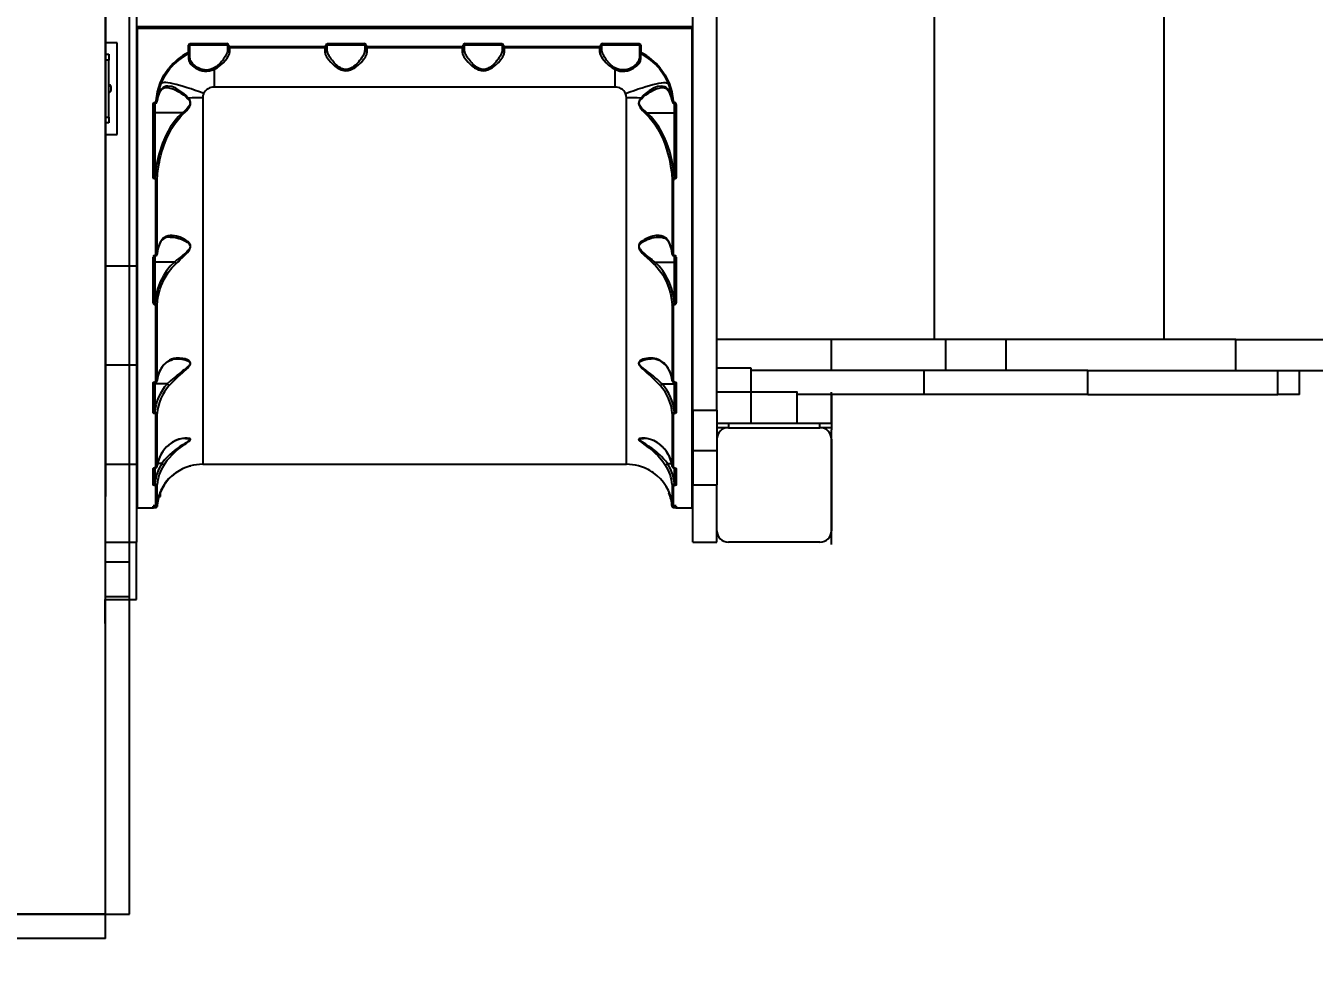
# Model space of a CAD drawing. Header units: millimetres. Extents: x -5107 to 5368, y -4871 to 3692.
# Drawn here: x 48 to 1174, y -847 to -32 of the extents above; entities that cross this region are included whole.
import ezdxf

# ---------------------------------------------------------------- set-up
doc = ezdxf.new("R2010")
doc.units = ezdxf.units.MM
for name, color, linetype in [('DIKOM_ОБЪЕКТ', 7, 'Continuous'), ('DIKOM_РАЗМЕР_ЗОНА', 7, 'Continuous'), ('DIKOM_РАЗМЕР_ОБЪЕКТА', 7, 'Continuous')]:
    doc.layers.add(name, color=color, linetype=linetype)
doc.styles.add('style1', font='arial.ttf', dxfattribs={"width": 0.8})
doc.dimstyles.new('1-50', dxfattribs={"dimtxt": 300, "dimasz": 200, "dimexe": 100, "dimexo": 0, "dimgap": 100, "dimtad": 1, "dimdec": 0, "dimtxsty": 'style1', "dimcen": 0, "dimclrd": 7, "dimclre": 7, "dimadec": 1, "dimazin": 2, "dimtfac": 1, "dimtdec": 0, "dimtmove": 0, "dimatfit": 3, "dimfxl": 0, "dimlwd": 25, "dimlwe": 18, "dimarcsym": 0})

# ---------------------------------------------------------------- blocks, each defined once
blk = doc.blocks.new('*D0')
at = {"layer": 'Defpoints', "color": 0, "transparency": 16777216}
for p in [(3367.8, -130.8), (-2832.2, -728.1), (3367.8, -4175)]:
    blk.add_point(p, dxfattribs=at)
at = {"layer": 'DIKOM_РАЗМЕР_ОБЪЕКТА', "color": 7, "lineweight": 18, "transparency": 16777216}
for p, q in [((3367.8, -130.8), (3367.8, -4275)), ((-2832.2, -728.1), (-2832.2, -4275))]:
    blk.add_line(p, q, dxfattribs=at)
at = {"layer": 'DIKOM_РАЗМЕР_ОБЪЕКТА', "color": 7, "lineweight": 25, "transparency": 16777216}
blk.add_line((-2632.2, -4175), (3167.8, -4175), dxfattribs=at)
at = {"layer": 'DIKOM_РАЗМЕР_ОБЪЕКТА', "color": 7, "transparency": 16777216}
for points in [[(-2632.2, -4141.7), (-2632.2, -4208.3), (-2832.2, -4175)], [(3167.8, -4141.7), (3167.8, -4208.3), (3367.8, -4175)]]:
    blk.add_solid(points, dxfattribs=at)
at = {"layer": 'DIKOM_РАЗМЕР_ОБЪЕКТА', "color": 0, "transparency": 16777216, "insert": (267.8, -3921.8), "char_height": 300, "attachment_point": 5, "style": 'style1'}
blk.add_mtext('6200', dxfattribs=at)
blk = doc.blocks.new('*D2')
at = {"layer": 'Defpoints', "color": 0, "transparency": 16777216}
for p in [(5367.8, -33.3), (-4332.2, -586.4), (5367.8, -4770.5)]:
    blk.add_point(p, dxfattribs=at)
at = {"layer": 'DIKOM_РАЗМЕР_ЗОНА', "color": 7, "lineweight": 18, "transparency": 16777216}
for p, q in [((5367.8, -33.3), (5367.8, -4870.5)), ((-4332.2, -586.4), (-4332.2, -4870.5))]:
    blk.add_line(p, q, dxfattribs=at)
at = {"layer": 'DIKOM_РАЗМЕР_ЗОНА', "color": 7, "lineweight": 25, "transparency": 16777216}
blk.add_line((-4132.2, -4770.5), (5167.8, -4770.5), dxfattribs=at)
at = {"layer": 'DIKOM_РАЗМЕР_ЗОНА', "color": 7, "transparency": 16777216}
for points in [[(-4132.2, -4737.2), (-4132.2, -4803.8), (-4332.2, -4770.5)], [(5167.8, -4737.2), (5167.8, -4803.8), (5367.8, -4770.5)]]:
    blk.add_solid(points, dxfattribs=at)
at = {"layer": 'DIKOM_РАЗМЕР_ЗОНА', "color": 0, "transparency": 16777216, "insert": (517.8, -4517.3), "char_height": 300, "attachment_point": 5, "style": 'style1'}
blk.add_mtext('9700', dxfattribs=at)

msp = doc.modelspace()

# ---------------------------------------------------------------- linework, layer by layer
at = {"layer": 'DIKOM_ОБЪЕКТ'}
for p, q in [((117.8, -808.3), (117.8, 512.4)), ((138.8, -808.3), (138.8, 512.4)), ((117.8, 239.7), (117.8, -306.3)), ((1042.1, 239.7), (1042.1, -306.3)), ((117.8, 175.3), (117.8, -241.9)), ((144.8, 175.3), (144.8, -241.9)), ((841.6, 69.7), (841.6, -306.3)), ((630.8, -368), (630.8, 57.9)), ((651.8, -368), (651.8, 52.8)), ((145.8, -32.8), (145.8, -32.3)), ((145.8, -33.3), (145.8, -32.8)), ((629.8, -33.3), (145.8, -33.3)), ((145.8, -33.3), (145.8, -33.8)), ((145.8, -33.3), (629.8, -33.3)), ((629.8, -32.8), (629.8, -32.3)), ((629.8, -33.3), (629.8, -32.8)), ((629.8, -33.8), (629.8, -33.3)), ((145.8, -33.8), (145.8, -34.3)), ((145.8, -34.3), (629.8, -34.3)), ((145.8, -453.3), (145.8, -34.3)), ((629.8, -34.3), (629.8, -33.8)), ((629.8, -34.3), (629.8, -453.3)), ((127.8, -47.2), (117.8, -47.2)), ((127.8, -127.2), (127.8, -47.2)), ((190.3, -55), (190.3, -49.3)), ((191.3, -54.9), (191.3, -49.3)), ((224.3, -49.3), (191.3, -49.3)), ((191.3, -59.4), (191.3, -54.9)), ((191.8, -47.8), (223.8, -47.8)), ((191.8, -47.8), (191.8, -48.8)), ((191.8, -48.8), (223.8, -48.8)), ((223.8, -48.8), (223.8, -47.8)), ((224.3, -49.3), (224.3, -53.3)), ((226.3, -50.3), (309.3, -50.3)), ((226.3, -51.3), (226.3, -50.3)), ((226.3, -55.1), (226.3, -51.3)), ((226.3, -51.3), (309.3, -51.3)), ((309.3, -50.3), (309.3, -51.3)), ((309.3, -51.3), (309.3, -55.1)), ((311.3, -53.3), (311.3, -49.3)), ((344.3, -49.3), (311.3, -49.3)), ((311.8, -47.8), (343.8, -47.8)), ((311.8, -47.8), (311.8, -48.8)), ((311.8, -48.8), (343.8, -48.8)), ((343.8, -48.8), (343.8, -47.8)), ((344.3, -49.3), (344.3, -53.3)), ((346.3, -50.3), (429.3, -50.3)), ((346.3, -51.3), (346.3, -50.3)), ((346.3, -55.1), (346.3, -51.3)), ((346.3, -51.3), (429.3, -51.3)), ((429.3, -50.3), (429.3, -51.3)), ((429.3, -51.3), (429.3, -55.1)), ((431.3, -53.3), (431.3, -49.3)), ((464.3, -49.3), (431.3, -49.3)), ((431.8, -47.8), (463.8, -47.8)), ((431.8, -47.8), (431.8, -48.8)), ((431.8, -48.8), (463.8, -48.8)), ((463.8, -48.8), (463.8, -47.8)), ((464.3, -49.3), (464.3, -53.3)), ((466.3, -50.3), (549.3, -50.3)), ((466.3, -51.3), (466.3, -50.3)), ((466.3, -55.1), (466.3, -51.3)), ((466.3, -51.3), (549.3, -51.3)), ((549.3, -50.3), (549.3, -51.3)), ((549.3, -51.3), (549.3, -55.1)), ((551.3, -53.3), (551.3, -49.3)), ((584.3, -49.3), (551.3, -49.3)), ((551.8, -47.8), (583.8, -47.8)), ((551.8, -47.8), (551.8, -48.8)), ((551.8, -48.8), (583.8, -48.8)), ((583.8, -48.8), (583.8, -47.8)), ((584.3, -49.3), (584.3, -54.9)), ((584.3, -54.9), (584.3, -59.4)), ((585.3, -49.3), (585.3, -55)), ((117.8, -57.2), (120.8, -57.2)), ((120.8, -62.2), (117.8, -62.2)), ((120.8, -57.2), (120.8, -62.2)), ((120.8, -112.2), (120.8, -62.2)), ((190.2, -56.7), (190.2, -56.8)), ((585.4, -56.8), (585.4, -56.7)), ((212.8, -70.4), (212.8, -85.8)), ((562.8, -85.8), (562.8, -70.4)), ((562.8, -85.8), (212.8, -85.8)), ((159.3, -163.8), (159.3, -101.1)), ((160.3, -163.5), (160.3, -101)), ((160.9, -99.2), (160.8, -99.2)), ((160.8, -100), (160.8, -99.2)), ((160.8, -100), (160.9, -100)), ((160.8, -100), (160.8, -108.2)), ((160.9, -99.2), (160.9, -100)), ((162.9, -98.2), (163.3, -96)), ((162.9, -98.3), (163, -97.8)), ((163.5, -95), (164.7, -91.5)), ((202.7, -95.1), (202.7, -415.3)), ((572.8, -415.3), (572.8, -95.1)), ((610.9, -91.5), (612.1, -95)), ((612.2, -96), (612.6, -98.2)), ((612.6, -97.8), (612.7, -98.2)), ((614.8, -99.2), (614.7, -99.2)), ((614.7, -100), (614.7, -99.2)), ((614.7, -100), (614.8, -100)), ((614.8, -99.2), (614.8, -100)), ((614.8, -108.2), (614.8, -100)), ((615.3, -101), (615.3, -163.5)), ((616.3, -101.1), (616.3, -163.8)), ((117.8, -112.2), (120.8, -112.2)), ((120.8, -112.2), (120.8, -117.2)), ((160.8, -108.2), (160.8, -165.5)), ((184.9, -108.2), (160.8, -108.2)), ((590.7, -108.2), (614.8, -108.2)), ((614.8, -165.5), (614.8, -108.2)), ((120.8, -117.2), (117.8, -117.2)), ((117.8, -127.2), (127.8, -127.2)), ((160.8, -165.5), (160.9, -165.5)), ((160.8, -166.1), (160.8, -165.5)), ((160.9, -166.1), (160.8, -166.1)), ((160.9, -166.1), (160.9, -165.5)), ((161.8, -231.9), (161.8, -167.6)), ((162.8, -231.5), (162.8, -167.3)), ((612.7, -167.3), (612.7, -231.5)), ((613.7, -167.6), (613.7, -231.9)), ((614.8, -165.5), (614.7, -165.5)), ((614.7, -166.1), (614.7, -165.5)), ((614.8, -166.1), (614.7, -166.1)), ((614.8, -166.1), (614.8, -165.5)), ((159.3, -274.2), (159.3, -234.3)), ((160.3, -273.6), (160.3, -233.8)), ((160.8, -232.9), (160.8, -232.9)), ((160.8, -233.4), (160.8, -232.9)), ((160.8, -233.4), (160.8, -232.9)), ((160.8, -233.4), (160.8, -233.4)), ((160.8, -233.4), (160.8, -238.6)), ((162.8, -231.5), (162.8, -231.9)), ((612.8, -231.9), (612.7, -231.5)), ((614.8, -232.9), (614.8, -232.9)), ((614.8, -232.9), (614.8, -233.4)), ((614.8, -232.9), (614.8, -233.4)), ((614.8, -233.4), (614.8, -233.4)), ((614.8, -238.6), (614.8, -233.4)), ((615.3, -233.8), (615.3, -273.6)), ((616.3, -234.3), (616.3, -274.2)), ((117.8, -241.9), (144.8, -241.9)), ((117.8, -241.9), (117.8, -328.5)), ((144.8, -241.9), (144.8, -328.5)), ((177.9, -238.6), (160.8, -238.6)), ((160.8, -238.6), (160.8, -274.8)), ((177.9, -238.6), (177.9, -238.6)), ((597.6, -238.6), (597.6, -238.6)), ((597.6, -238.6), (614.8, -238.6)), ((614.8, -274.8), (614.8, -238.6)), ((160.8, -274.8), (160.9, -274.8)), ((160.8, -275.7), (160.8, -274.8)), ((160.9, -275.7), (160.8, -275.7)), ((160.9, -275.7), (160.9, -274.8)), ((161.8, -342.6), (161.8, -276.7)), ((162.8, -342), (162.8, -276.1)), ((612.7, -276.1), (612.7, -342)), ((613.7, -276.7), (613.7, -342.6)), ((614.8, -274.8), (614.7, -274.8)), ((614.7, -275.7), (614.7, -274.8)), ((614.8, -275.7), (614.7, -275.7)), ((614.8, -275.7), (614.8, -274.8)), ((117.8, -333.3), (117.8, -306.3)), ((851.8, -306.3), (651.8, -306.3)), ((751.8, -333.3), (751.8, -306.3)), ((851.8, -333.3), (851.8, -306.3)), ((904.6, -306.3), (851.8, -306.3)), ((904.6, -333.3), (904.6, -306.3)), ((1105.1, -306.3), (904.6, -306.3)), ((1105.1, -333.3), (1105.1, -306.3)), ((1105.1, -306.3), (2745.2, -306.3)), ((117.8, -328.5), (144.8, -328.5)), ((117.8, -328.5), (117.8, -415.1)), ((144.8, -328.5), (144.8, -415.1)), ((681.8, -331.3), (651.8, -331.3)), ((681.8, -352.3), (681.8, -331.3)), ((832.9, -333.3), (681.8, -333.3)), ((832.9, -354.3), (832.9, -333.3)), ((975.7, -333.3), (832.9, -333.3)), ((975.7, -354.3), (975.7, -333.3)), ((975.7, -333.3), (1141.8, -333.3)), ((1141.8, -354.3), (1141.8, -333.3)), ((1141.8, -333.3), (2745.2, -333.3)), ((1160.7, -354.3), (1160.7, -333.3)), ((159.3, -370.1), (159.3, -344.3)), ((160.3, -369.3), (160.3, -343.7)), ((160.8, -343.3), (160.8, -343.3)), ((160.8, -343.3), (160.8, -343.6)), ((160.8, -343.6), (160.8, -343.3)), ((160.8, -343.6), (160.8, -343.6)), ((160.8, -343.6), (160.8, -345.1)), ((171.7, -345.1), (160.8, -345.1)), ((160.8, -345.1), (160.8, -369.9)), ((162.8, -342), (162.7, -342.3)), ((171.7, -345.1), (171.7, -345.1)), ((603.9, -345.1), (614.8, -345.1)), ((603.9, -345.1), (603.9, -345.1)), ((612.8, -342.3), (612.7, -342)), ((614.8, -343.3), (614.7, -343.3)), ((614.7, -343.6), (614.7, -343.3)), ((614.7, -343.6), (614.8, -343.6)), ((614.8, -343.3), (614.8, -343.6)), ((614.8, -345.1), (614.8, -343.6)), ((614.8, -369.9), (614.8, -345.1)), ((615.3, -343.7), (615.3, -369.3)), ((616.3, -344.3), (616.3, -370.1)), ((117.8, -354.3), (117.8, -381.3)), ((681.8, -352.3), (651.8, -352.3)), ((681.8, -379.3), (681.8, -352.3)), ((721.8, -352.3), (681.8, -352.3)), ((721.8, -379.3), (721.8, -352.3)), ((722.2, -352.3), (721.8, -352.3)), ((832.9, -354.3), (721.8, -354.3)), ((751.8, -379.3), (751.8, -352.3)), ((751.8, -354.3), (751.8, -381.3)), ((975.7, -354.3), (832.9, -354.3)), ((975.7, -354.3), (1141.8, -354.3)), ((1160.7, -354.3), (1141.8, -354.3)), ((160.8, -369.9), (160.9, -369.9)), ((160.8, -371), (160.8, -369.9)), ((160.9, -371), (160.8, -371)), ((160.9, -369.9), (160.9, -371)), ((162.8, -417.1), (162.8, -370.9)), ((612.7, -370.9), (612.7, -417.1)), ((614.8, -369.9), (614.7, -369.9)), ((614.7, -371), (614.7, -369.9)), ((614.8, -371), (614.7, -371)), ((614.8, -371), (614.8, -369.9)), ((630.8, -368), (651.8, -368)), ((630.8, -368), (630.8, -403.2)), ((651.8, -368), (651.8, -403.2)), ((117.8, -381.3), (117.8, -385.3)), ((161.8, -418), (161.8, -371.6)), ((613.7, -371.6), (613.7, -418)), ((651.8, -379.3), (681.8, -379.3)), ((661.8, -379.3), (661.8, -383.3)), ((681.8, -379.3), (721.8, -379.3)), ((721.8, -379.3), (751.8, -379.3)), ((741.8, -383.3), (741.8, -379.3)), ((751.8, -379.3), (751.8, -383.3)), ((751.8, -381.3), (751.8, -385.3)), ((117.8, -485.3), (117.8, -385.3)), ((187.5, -392.7), (188, -392.7)), ((661.8, -383.3), (651.8, -383.3)), ((661.8, -383.3), (741.8, -383.3)), ((751.8, -383.3), (741.8, -383.3)), ((751.8, -485.3), (751.8, -385.3)), ((751.8, -393.3), (751.8, -473.3)), ((173, -398.5), (173.2, -398.3)), ((602.4, -398.3), (602.6, -398.5)), ((630.8, -403.2), (651.8, -403.2)), ((630.8, -403.2), (630.8, -433.3)), ((651.8, -403.2), (651.8, -433.3)), ((117.8, -415.1), (144.8, -415.1)), ((117.8, -415.1), (117.8, -443.3)), ((144.8, -415.1), (144.8, -483.3)), ((166.9, -414.5), (163.2, -414.5)), ((166.9, -414.5), (166.9, -414.5)), ((202.7, -415.3), (572.8, -415.3)), ((608.7, -414.5), (612.3, -414.5)), ((608.7, -414.5), (608.7, -414.5)), ((612.1, -413.4), (612.8, -417.5)), ((159.3, -433.2), (159.3, -419)), ((160.3, -432.3), (160.3, -418.5)), ((160.8, -418.4), (160.9, -418.4)), ((160.8, -418.4), (160.8, -418.5)), ((160.8, -418.5), (160.9, -418.5)), ((160.8, -418.5), (160.8, -432.4)), ((160.9, -418.4), (160.9, -418.5)), ((162.8, -417.5), (162.8, -417.2)), ((177.3, -424.2), (179.5, -422.5)), ((612.8, -417.4), (612.7, -417.1)), ((614.7, -418.4), (614.8, -418.4)), ((614.7, -418.5), (614.7, -418.4)), ((614.7, -418.5), (614.8, -418.5)), ((614.8, -418.4), (614.8, -418.5)), ((614.8, -432.4), (614.8, -418.5)), ((615.3, -418.5), (615.3, -432.3)), ((616.3, -419), (616.3, -433.2)), ((160.8, -432.4), (160.8, -432.4)), ((160.8, -433.7), (160.8, -432.4)), ((160.8, -432.4), (160.8, -433.7)), ((160.8, -433.7), (160.8, -433.7)), ((161.8, -451.4), (161.8, -434)), ((162.8, -450.5), (162.8, -433.1)), ((165.8, -443.3), (165.8, -438.9)), ((612.7, -433.1), (612.7, -450.5)), ((613.7, -434), (613.7, -451.4)), ((614.8, -432.4), (614.7, -432.4)), ((614.7, -433.7), (614.7, -432.4)), ((614.7, -433.7), (614.8, -433.7)), ((614.8, -432.4), (614.8, -433.7)), ((630.8, -433.3), (651.8, -433.3)), ((630.8, -483.3), (630.8, -433.3)), ((651.8, -463.3), (651.8, -433.3)), ((117.8, -523.3), (117.8, -443.3)), ((164.5, -443.3), (165.8, -443.3)), ((145.8, -453.3), (159.3, -453.3)), ((159.3, -453.3), (159.3, -451.7)), ((160.3, -452.1), (160.3, -451.4)), ((160.8, -451.5), (160.9, -451.5)), ((160.8, -451.5), (160.9, -451.5)), ((160.8, -451.5), (160.8, -451.5)), ((160.8, -451.5), (160.8, -451.8)), ((160.8, -451.8), (160.9, -451.5)), ((160.8, -451.8), (160.8, -451.8)), ((160.8, -453.1), (160.8, -451.8)), ((160.8, -453.1), (160.8, -451.8)), ((160.8, -453.1), (160.8, -453.1)), ((160.9, -451.5), (161, -451.5)), ((160.9, -451.5), (160.9, -451.5)), ((162.8, -452.1), (162.8, -452.2)), ((612.7, -452.2), (612.8, -452.1)), ((614.6, -451.5), (614.7, -451.5)), ((614.7, -451.5), (614.8, -451.5)), ((614.7, -451.5), (614.8, -451.5)), ((614.7, -451.5), (614.7, -451.5)), ((614.8, -451.8), (614.7, -451.5)), ((614.8, -451.5), (614.8, -451.5)), ((614.8, -451.8), (614.8, -451.5)), ((614.8, -451.8), (614.8, -451.8)), ((614.8, -451.8), (614.8, -453.1)), ((614.8, -451.8), (614.8, -453.1)), ((614.8, -453.1), (614.8, -453.1)), ((615.3, -451.4), (615.3, -452.1)), ((616.3, -451.7), (616.3, -453.3)), ((616.3, -453.3), (629.8, -453.3)), ((651.8, -473.3), (651.8, -463.3)), ((117.8, -483.3), (144.8, -483.3)), ((144.8, -533.3), (144.8, -483.3)), ((630.8, -483.3), (651.8, -483.3)), ((651.8, -483.3), (651.8, -473.3)), ((741.8, -483.3), (661.8, -483.3)), ((138.8, -500.7), (117.8, -500.7)), ((138.8, -530.7), (138.8, -500.7)), ((117.8, -533.3), (117.8, -523.3)), ((117.6, -554.3), (117.6, -533.3)), ((117.8, -533.3), (117.6, -533.3)), ((117.8, -530.7), (138.8, -530.7)), ((117.8, -808.3), (117.8, -530.7)), ((117.8, -533.3), (144.8, -533.3)), ((117.8, -554.3), (117.8, -533.3)), ((117.8, -554.3), (117.6, -554.3)), ((117.8, -569.3), (117.8, -554.3)), ((117.8, -808.3), (117.8, -708.3)), ((117.8, -808.3), (-159.8, -808.3)), ((117.8, -808.3), (17.8, -808.3)), ((17.8, -808.3), (117.8, -808.3)), ((117.8, -829.3), (117.8, -808.3)), ((117.8, -808.3), (138.8, -808.3)), ((117.8, -829.3), (-159.8, -829.3))]:
    msp.add_line(p, q, dxfattribs=at)
at = {"layer": 'DIKOM_ОБЪЕКТ', "flags": 128}
for points in [[(224.3, -53.3), (224.2, -54.4), (223.9, -55.6), (223.3, -56.9), (222.9, -57.9), (222.3, -59), (221.6, -60), (220.9, -61.2), (220.1, -62.3), (219.2, -63.4), (218.1, -64.6), (217.2, -65.5), (215.7, -67), (214.1, -68.2), (212.2, -69.3)], [(212.8, -70.4), (215.7, -68.8), (218.3, -66.8), (220.5, -64.8), (222.4, -62.7), (224, -60.6), (225.2, -58.6), (226, -56.8), (226.3, -55.1)], [(309.3, -55.1), (309.7, -57.1), (310.8, -59.3), (312.4, -61.8), (314.6, -64.2), (316.3, -65.9), (318.1, -67.5), (320.2, -69), (322, -70), (323.7, -70.8), (325.8, -71.3), (327.8, -71.5), (329.8, -71.3), (331.8, -70.8), (333.6, -70), (335.4, -69), (338.4, -66.7), (341, -64.3), (343.1, -61.7), (344.8, -59.3), (345.9, -57.1), (346.3, -55.1)], [(327.8, -70.5), (325.8, -70.3), (324.9, -70), (324, -69.7), (322.9, -69.1), (321.8, -68.4), (320.8, -67.7), (319.8, -66.8), (318.7, -65.8), (317.6, -64.8), (316.8, -63.8), (315.9, -62.7), (315, -61.6), (314.3, -60.6), (313.7, -59.6), (313.1, -58.6), (312.6, -57.7), (311.6, -55.4), (311.3, -53.3)], [(344.3, -53.3), (344.1, -54.6), (343.7, -56.1), (343, -57.7), (342.4, -58.8), (341.6, -60.1), (340.7, -61.4), (339.7, -62.7), (338.6, -64), (337.5, -65.3), (336.1, -66.6), (334.8, -67.7), (333.3, -68.8), (331.6, -69.7), (330.7, -70), (329.8, -70.3), (327.8, -70.5)], [(429.3, -55.1), (429.7, -57.1), (430.8, -59.3), (432.4, -61.8), (434.6, -64.2), (436.3, -65.9), (438.1, -67.5), (440.2, -69), (442, -70), (443.7, -70.8), (445.8, -71.3), (447.8, -71.5), (449.8, -71.3), (451.8, -70.8), (453.6, -70), (455.4, -69), (458.4, -66.7), (461, -64.3), (463.1, -61.7), (464.8, -59.3), (465.9, -57.1), (466.3, -55.1)], [(447.8, -70.5), (445.8, -70.3), (444.9, -70), (444, -69.7), (442.9, -69.1), (441.8, -68.4), (440.8, -67.7), (439.8, -66.8), (438.7, -65.8), (437.6, -64.8), (436.8, -63.8), (435.9, -62.7), (435, -61.6), (434.3, -60.6), (433.7, -59.6), (433.1, -58.6), (432.6, -57.7), (431.6, -55.4), (431.3, -53.3)], [(464.3, -53.3), (464.1, -54.6), (463.7, -56.1), (463, -57.7), (462.4, -58.8), (461.6, -60.1), (460.7, -61.4), (459.7, -62.7), (458.6, -64), (457.5, -65.3), (456.1, -66.6), (454.8, -67.7), (453.3, -68.8), (451.6, -69.7), (450.7, -70), (449.8, -70.3), (447.8, -70.5)], [(549.3, -55.1), (549.6, -56.8), (550.4, -58.6), (551.6, -60.6), (553.2, -62.7), (555.1, -64.8), (557.3, -66.9), (559.9, -68.8), (562.8, -70.4)], [(563.3, -69.3), (562, -68.6), (560.7, -67.6), (559.5, -66.7), (558.4, -65.6), (557.5, -64.6), (556.9, -64), (556.7, -63.7), (556.5, -63.5), (556.5, -63.5), (556.4, -63.4), (556.4, -63.4), (556.4, -63.4), (556.4, -63.4), (556.4, -63.4), (556.4, -63.4), (556.4, -63.4), (556.4, -63.4), (556.4, -63.4), (556.4, -63.4), (556.4, -63.4), (556.4, -63.4), (556.4, -63.4), (555.9, -62.8), (555.2, -61.9), (554.7, -61.2), (553.7, -59.7), (552.9, -58.3), (552.2, -57), (551.5, -55.1), (551.3, -53.3)], [(190.2, -57), (190.2, -57.8), (190.2, -59.1), (190.2, -61)], [(190.2, -61), (190.5, -63), (191.4, -64.7), (192.6, -66.2), (193.8, -67.4), (195.1, -68.4), (196, -69), (196.5, -69.3), (196.6, -69.4), (196.6, -69.4), (196.6, -69.4), (196.6, -69.4), (196.6, -69.4), (196.6, -69.4), (196.6, -69.4), (196.6, -69.4), (196.6, -69.4), (200.1, -71), (202.1, -71.6), (204.2, -72), (206.4, -72), (208.6, -71.7), (210.7, -71.2), (212.8, -70.4)], [(207.8, -70.9), (206, -71), (204.2, -70.9), (202.6, -70.6), (200.9, -70.1), (199.4, -69.4), (198, -68.7), (197.2, -68.2), (196.4, -67.6), (195.7, -67), (194.7, -66.1), (193.8, -65.1), (193.1, -64.3), (192.4, -63.2), (191.8, -62.1), (191.6, -61.3), (191.4, -60.3), (191.3, -59.4)], [(562.8, -70.4), (564.8, -71.2), (567, -71.8), (569.3, -72), (571.5, -71.9), (573.6, -71.6), (575.6, -71), (579, -69.4), (581.8, -67.4), (583.8, -65.3), (585, -63.1), (585.4, -61)], [(584.3, -59.4), (584.2, -60.3), (584, -61.3), (583.7, -62), (583.2, -63.2), (582.4, -64.3), (581.8, -65.1), (580.9, -66.1), (579.9, -67), (579.1, -67.6), (578.3, -68.2), (577.6, -68.7), (576.1, -69.5), (574.7, -70.1), (573, -70.6), (571.4, -70.9), (567.8, -70.9)], [(585.4, -61), (585.4, -59.1), (585.4, -57.8), (585.4, -57)], [(165.5, -82.4), (168.8, -75.5), (173.2, -69.2)], [(166.4, -82.7), (169.7, -75.9), (174, -69.7)], [(212.2, -69.3), (210.1, -70.3), (207.8, -70.9)], [(567.8, -70.9), (565.5, -70.3), (563.3, -69.3)], [(601.6, -69.7), (605.9, -75.9), (609.2, -82.7)], [(602.3, -69.2), (606.7, -75.5), (610.1, -82.4)], [(162, -97.9), (163.1, -90), (165.5, -82.4)], [(163, -97.8), (164.1, -90.1), (166.4, -82.7)], [(190.3, -95.5), (187.9, -93), (185.4, -90.8), (182.8, -89), (179.1, -86.7), (175.6, -85.3), (172.2, -84.9), (170.7, -85.1), (169.2, -85.7), (167.9, -86.5), (166.7, -87.7), (165.6, -89.3), (164.7, -91.1)], [(164.7, -91.5), (165.9, -89.1), (167.3, -87.5), (169, -86.6), (171.1, -86.3)], [(203.5, -91.5), (199.8, -90.1), (196.1, -88.8), (192.6, -87.5), (189.1, -86.4), (185.7, -85.3), (182.6, -84.4), (179.6, -83.6), (176.9, -83), (174.5, -82.5), (172.3, -82.1), (170.4, -81.9), (168.9, -81.9), (167.7, -82), (166.9, -82.3), (166.4, -82.7)], [(171, -86.3), (172.5, -86.3), (174.3, -86.7), (175.5, -87), (176.7, -87.5), (178.1, -88), (179.2, -88.6), (180.5, -89.3), (181.9, -90.1), (183.9, -91.3), (185.8, -92.7), (187.8, -94.2), (189.6, -96)], [(572.1, -91.5), (575.8, -90.1), (579.4, -88.8), (583, -87.5), (586.5, -86.4), (589.8, -85.3), (593, -84.4), (595.9, -83.6), (598.7, -83), (601.1, -82.5), (603.3, -82.1), (605.1, -81.9), (606.7, -81.9), (607.9, -82), (608.7, -82.3), (609.2, -82.7)], [(610.8, -91.1), (609.9, -89.2), (608.9, -87.7), (607.7, -86.5), (606.3, -85.7), (603.3, -84.9), (600, -85.3), (596.5, -86.7), (592.7, -89), (590.2, -90.8), (587.7, -93), (585.3, -95.5)], [(585.9, -96), (587.8, -94.2), (589.7, -92.7), (591.7, -91.3), (593.7, -90.1), (596.3, -88.6), (598.8, -87.5), (601.2, -86.7), (603.1, -86.3), (604.5, -86.3)], [(604.5, -86.3), (606, -86.4), (607.7, -87.1), (609.3, -88.7), (610.1, -89.9), (610.9, -91.5)], [(609.2, -82.7), (611.5, -90.1), (612.6, -97.8)], [(610.1, -82.4), (612.5, -90), (613.6, -97.9)], [(159.3, -101.1), (159.4, -100.5), (159.7, -99.9), (159.9, -99.6), (160.1, -99.4), (160.4, -99.2), (160.8, -99.2)], [(160.2, -101), (160.3, -100.6), (160.5, -100.3), (160.6, -100.2), (160.7, -100.1), (160.7, -100), (160.8, -100), (160.8, -100)], [(164.7, -91.1), (163.6, -94.4), (163, -97.8)], [(164.7, -91.5), (164.7, -91.4), (164.7, -91.1)], [(189.6, -96), (190.3, -96.7), (190.8, -97.4), (191.3, -98.3), (191.5, -99.2), (191.6, -100.2), (191.5, -100.6), (191.4, -101.1), (191, -102), (190.5, -102.9), (188.8, -104.8), (187, -106.5), (184.9, -108.2)], [(185.7, -109.2), (187.3, -107.8), (188.7, -106.3), (190.1, -104.6), (191.2, -103), (191.7, -102), (192, -101.1), (192.1, -100.1), (192.1, -99), (191.8, -98.1), (191.4, -97.1), (190.3, -95.5)], [(203.5, -91.5), (202.9, -93.3), (202.7, -95.1)], [(572.8, -95.1), (572.6, -93.3), (572.1, -91.5)], [(585.3, -95.5), (584.7, -96.3), (584.2, -97.1), (583.8, -98.1), (583.5, -99), (583.4, -100.1), (583.6, -101.1), (583.9, -102), (584.4, -103), (585.4, -104.6), (586.9, -106.3), (588.3, -107.8), (589.8, -109.2)], [(590.7, -108.2), (589.2, -107), (587.7, -105.7), (586.3, -104.4), (585, -102.8), (584.5, -102), (584.2, -101.1), (584, -100.1), (584, -99.2), (584.3, -98.3), (584.8, -97.4), (585.9, -96)], [(612.6, -97.8), (611.9, -94.4), (610.8, -91.1)], [(610.8, -91.1), (610.9, -91.4), (610.9, -91.5)], [(613.6, -97.9), (613.7, -98.3), (613.9, -98.8), (614.2, -99.1), (614.5, -99.2), (614.7, -99.2)], [(614.8, -100), (614.8, -100), (614.8, -100), (614.9, -100.1), (615, -100.2), (615.1, -100.3), (615.3, -100.6), (615.4, -101)], [(160.3, -108), (160.3, -108.1), (160.3, -108.1), (160.4, -108.1), (160.4, -108.2), (160.5, -108.2), (160.6, -108.2), (160.7, -108.2), (160.8, -108.2)], [(184.9, -108.2), (181.1, -111.9), (177.7, -116.1), (174.6, -120.5), (170.7, -127.5), (167.5, -134.8), (164.3, -144.7), (162.1, -155), (160.9, -165.5)], [(162.8, -167.3), (162.9, -165.4), (163.1, -163.5), (163.3, -161.5), (163.5, -159.4), (164, -155.8), (164.4, -153.8), (164.6, -152.7), (164.7, -152.1), (164.7, -151.8), (164.7, -151.7), (164.8, -151.6), (164.8, -151.6), (164.8, -151.5), (164.8, -151.5), (164.8, -151.5), (164.8, -151.5), (164.8, -151.5), (164.8, -151.5), (164.8, -151.5), (164.8, -151.5), (164.8, -151.5), (164.8, -151.5), (164.8, -151.5), (165.3, -149), (166.2, -145.2), (167.1, -142.1), (168.1, -139), (169, -136.3), (170.5, -132.4), (172, -128.9), (173.9, -125.2), (175.8, -121.8), (178, -118.3), (180.3, -115.2), (183, -112), (185.7, -109.2)], [(589.8, -109.2), (592.6, -112), (595.3, -115.2), (597.6, -118.3), (599.8, -121.9), (601.3, -124.5), (602.8, -127.5), (604.2, -130.3), (605.4, -133.2), (606.6, -136.3), (608.5, -142.1), (610.3, -149), (611.4, -155), (612.3, -161.1), (612.7, -167.3)], [(614.7, -165.5), (613.9, -157.6), (612.5, -149.8), (610.6, -142.2), (608, -134.8), (606, -129.9), (603.6, -125.1), (601, -120.5), (597.9, -116.1), (594.5, -111.9), (590.7, -108.2)], [(614.8, -108.2), (614.9, -108.2), (615, -108.2), (615.1, -108.2), (615.1, -108.2), (615.2, -108.1), (615.2, -108.1), (615.3, -108.1), (615.3, -108)], [(159.3, -163.8), (159.5, -163.8), (159.7, -163.8), (159.8, -163.8), (160, -163.7), (160.1, -163.7), (160.2, -163.6), (160.3, -163.6), (160.3, -163.5)], [(160.8, -166.1), (160.6, -166.1), (160.4, -166.1), (160.1, -165.9), (159.6, -165.3), (159.4, -164.5), (159.3, -163.8)], [(160.8, -165.5), (160.7, -165.5), (160.7, -165.5), (160.6, -165.4), (160.5, -165.1), (160.4, -164.6), (160.3, -163.5)], [(161.8, -167.6), (161.8, -167.1), (161.6, -166.7), (161.5, -166.5), (161.4, -166.3), (161.1, -166.2), (160.9, -166.1)], [(161.8, -167.6), (162, -167.6), (162.2, -167.6), (162.4, -167.6), (162.5, -167.5), (162.6, -167.5), (162.7, -167.4), (162.8, -167.4), (162.8, -167.3)], [(613.7, -167.6), (613.5, -167.6), (613.4, -167.6), (613.2, -167.6), (613, -167.5), (612.9, -167.5), (612.8, -167.4), (612.8, -167.4), (612.7, -167.3)], [(614.7, -166.1), (614.4, -166.2), (614.2, -166.3), (614.1, -166.5), (613.9, -166.7), (613.8, -167.1), (613.7, -167.6)], [(615.3, -163.5), (615.2, -164.6), (615.1, -165.1), (614.9, -165.4), (614.9, -165.5), (614.8, -165.5), (614.8, -165.5)], [(616.3, -163.8), (616.2, -164.5), (616, -165.3), (615.5, -165.9), (615.2, -166.1), (615, -166.1), (614.8, -166.1)], [(615.3, -163.5), (615.3, -163.6), (615.4, -163.6), (615.5, -163.7), (615.6, -163.7), (615.7, -163.8), (615.9, -163.8), (616.1, -163.8), (616.3, -163.8)], [(162.8, -231.8), (163.7, -227), (165.6, -222)], [(179.1, -240.1), (181.1, -238.4), (183.1, -236.5), (185, -234.7), (186.5, -233.3), (187.9, -231.9), (189.4, -230.3), (190.5, -228.9), (191.1, -228), (191.5, -227.2), (192.1, -225.5), (192.1, -224.6), (191.9, -223.8), (191.6, -223), (191.1, -222.3), (189.6, -220.7), (187.8, -219.4), (185.8, -218.3), (182.9, -217), (179.9, -216.1), (178, -215.7), (176.1, -215.5), (174.3, -215.5), (172.4, -215.8), (170.8, -216.3), (169.3, -217.1), (168.2, -217.9), (167.2, -218.9), (165.6, -221.5)], [(174.3, -216.8), (175.7, -216.8), (177.1, -217), (178.7, -217.2), (180, -217.5), (181.7, -218), (183.2, -218.4), (184.7, -219), (186.4, -219.8), (187.7, -220.5), (189.1, -221.4), (190.4, -222.4), (190.9, -223.1), (191.3, -223.8), (191.6, -224.6), (191.6, -225.4), (191.4, -226.3), (190.7, -227.5), (189.8, -228.6), (188.8, -229.7), (187.6, -230.8), (186.5, -231.7), (185.4, -232.7), (184, -233.8), (181.8, -235.6), (179.8, -237.1), (177.9, -238.6)], [(610, -221.5), (609.2, -220.1), (608.3, -218.9), (607.4, -217.9), (606.3, -217.1), (604.8, -216.3), (603.2, -215.8), (601.3, -215.5), (598.5, -215.6), (595.7, -216.1), (593.7, -216.6), (591.7, -217.4), (589.8, -218.3), (588.3, -219.1), (587, -220), (585.5, -221.1), (584.5, -222.2), (584, -223), (583.7, -223.7), (583.5, -225.4), (583.6, -226.3), (584, -227.2), (584.4, -228), (585, -228.8), (586.6, -230.8), (588.6, -232.8), (590.5, -234.7), (593.5, -237.4), (596.4, -240.1)], [(597.6, -238.6), (597, -238.1), (596.2, -237.5), (595.4, -236.9), (594.6, -236.2), (593.1, -235), (591.5, -233.8), (590, -232.6), (588.5, -231.3), (587.1, -230), (585.7, -228.6), (585.1, -227.8), (584.6, -227.1), (584.2, -226.2), (584, -225.4), (584, -224.6), (584.1, -224.1), (584.3, -223.7), (584.7, -223.1), (585.3, -222.4), (586.5, -221.3), (587.9, -220.4), (589.4, -219.7), (590.9, -219), (592.9, -218.3), (595, -217.6), (597, -217.2), (599, -216.9), (600.9, -216.8), (601.3, -216.8)], [(601.2, -216.8), (602.8, -216.9), (603.9, -217.1), (604.7, -217.3), (605.3, -217.5), (606.3, -217.9), (607.5, -218.7), (608.8, -220), (610, -222.1)], [(610, -221.5), (610, -221.7), (610, -222), (610, -222)], [(610, -222), (611.9, -227), (612.7, -231.8)], [(160.2, -234), (160.3, -233.9), (160.3, -233.8)], [(162.8, -231.5), (162.8, -231.6), (162.7, -231.7), (162.6, -231.7), (162.5, -231.8), (162.4, -231.9), (162.2, -231.9), (162, -231.9), (161.8, -231.9)], [(613.7, -231.9), (613.5, -231.9), (613.4, -231.9), (613.2, -231.9), (613, -231.8), (612.9, -231.7), (612.8, -231.7), (612.8, -231.6), (612.7, -231.5)], [(615.4, -234), (615.3, -233.9), (615.3, -233.8)], [(160.3, -238.5), (160.3, -238.5), (160.4, -238.6), (160.6, -238.6), (160.8, -238.6)], [(177.9, -238.6), (174.3, -242.3), (171, -246.3), (168.3, -250.6), (165.9, -255.2), (163.5, -261.5), (161.8, -268.1), (160.9, -274.8)], [(162.8, -276.1), (163.1, -273), (163.6, -269.5), (164.3, -266.3), (165.3, -262.6), (166.4, -259.4), (167.5, -256.7), (169, -253.6), (170.6, -250.7), (172.4, -247.9), (175.7, -243.7), (179.1, -240.1)], [(596.4, -240.1), (598.2, -241.8), (599.9, -243.7), (601.5, -245.7), (603.1, -247.9), (604.5, -249.9), (605.8, -252.2), (606.9, -254.3), (608, -256.7), (609.9, -261.4), (611.3, -266.2), (612.2, -271.1), (612.7, -276.1)], [(614.7, -274.8), (613.8, -268.1), (612.1, -261.5), (609.7, -255.2), (607.3, -250.6), (604.5, -246.4), (601.3, -242.3), (597.6, -238.6)], [(614.8, -238.6), (614.9, -238.6), (615, -238.6), (615.1, -238.6), (615.1, -238.6), (615.2, -238.6), (615.2, -238.5), (615.3, -238.5), (615.3, -238.5)], [(159.3, -274.2), (159.5, -274.2), (159.7, -274.1), (159.8, -274.1), (160, -274), (160.1, -273.9), (160.2, -273.8), (160.3, -273.7), (160.3, -273.6)], [(160.8, -274.8), (160.7, -274.8), (160.6, -274.8), (160.5, -274.6), (160.4, -274.3), (160.3, -273.6)], [(162.8, -276.1), (162.7, -275.7), (162.3, -275.3), (162, -275.1), (161.7, -274.9), (161.3, -274.8), (160.9, -274.8)], [(161.8, -276.7), (162, -276.7), (162.2, -276.6), (162.4, -276.6), (162.5, -276.5), (162.6, -276.4), (162.7, -276.3), (162.8, -276.2), (162.8, -276.1)], [(613.7, -276.7), (613.5, -276.7), (613.4, -276.6), (613.2, -276.6), (613, -276.5), (612.9, -276.4), (612.8, -276.3), (612.8, -276.2), (612.7, -276.1)], [(615.3, -273.6), (615.2, -274.3), (615.1, -274.6), (614.9, -274.8), (614.9, -274.8), (614.8, -274.8)], [(615.3, -273.6), (615.3, -273.7), (615.4, -273.8), (615.5, -273.9), (615.6, -274), (615.7, -274.1), (615.9, -274.1), (616.1, -274.2), (616.3, -274.2)], [(168.5, -328.8), (170.4, -326.9), (172.3, -325.5), (173.9, -324.7), (175.1, -324.2), (175.9, -323.9), (177, -323.6), (178.7, -323.3), (181.1, -323.2)], [(173.2, -346.8), (176, -343.8), (178.9, -340.8), (180.9, -339), (182.9, -337.1), (184.9, -335.3), (186.5, -333.9), (187.9, -332.7), (189.4, -331.3), (190.6, -330), (191.2, -329.3), (191.6, -328.6), (192.1, -327.2), (192.1, -326.6), (191.8, -326), (191.5, -325.4), (190.9, -325), (189.4, -324), (187.4, -323.3), (185.4, -322.8), (182.4, -322.5), (179.4, -322.6), (177.4, -322.9), (175.4, -323.5), (173.6, -324.3), (170.9, -326), (168.6, -328.3)], [(181.1, -323.2), (181.1, -323.2), (181.1, -323.2), (181.1, -323.2), (181.2, -323.2), (181.2, -323.2), (181.2, -323.2), (181.2, -323.2), (181.2, -323.2), (181.2, -323.2), (181.2, -323.2), (181.2, -323.2), (181.2, -323.2), (181.2, -323.2), (181.9, -323.2), (183.3, -323.3), (184.3, -323.4), (185.9, -323.7), (187.4, -324), (188.9, -324.5), (190.2, -325.2), (190.8, -325.6), (191.2, -326), (191.5, -326.6), (191.6, -327.3), (191.4, -327.9), (191.2, -328.2), (191, -328.6), (190.5, -329.2), (189.8, -329.9), (188.7, -330.8), (187.6, -331.8), (186.4, -332.7), (185.1, -333.7), (183.8, -334.7), (182.3, -335.9), (180.7, -337.1), (179.1, -338.5), (177.6, -339.7), (174.6, -342.3), (171.7, -345.1), (171.7, -345.1)], [(607, -328.3), (605.5, -326.7), (603.8, -325.4), (602, -324.3), (599.1, -323.2), (596.2, -322.6), (594.2, -322.5), (592.2, -322.6), (590.2, -322.8), (588.6, -323.2), (587.2, -323.6), (585.7, -324.2), (584.6, -325), (584.1, -325.5), (583.7, -326), (583.4, -327.2), (583.6, -327.9), (584, -328.6), (584.4, -329.3), (585, -330), (586.6, -331.7), (588.6, -333.5), (590.6, -335.3), (593.7, -338), (596.7, -340.8), (599.6, -343.8), (602.4, -346.8)], [(603.9, -345.1), (602.5, -343.7), (601, -342.3), (599.5, -341), (598, -339.7), (596, -338), (593.9, -336.4), (591.7, -334.7), (589.6, -333.1), (587.6, -331.5), (585.7, -329.9), (585.1, -329.2), (584.6, -328.6), (584.2, -327.9), (584, -327.3), (584, -326.6), (584.1, -326.3), (584.3, -326), (584.8, -325.6), (585.4, -325.2), (586.7, -324.5), (588.2, -324), (589.7, -323.7), (591.3, -323.4), (592.8, -323.3), (594.4, -323.2), (594.5, -323.2)], [(168.5, -328.8), (168.6, -328.6), (168.6, -328.3)], [(607, -328.3), (607, -328.6), (607.1, -328.8)], [(159.3, -344.3), (159.4, -343.9), (159.7, -343.6), (160.2, -343.4), (160.8, -343.3)], [(160.3, -343.7), (160.3, -343.7), (160.3, -343.7), (160.4, -343.7), (160.5, -343.6), (160.6, -343.6), (160.8, -343.6)], [(160.3, -344.9), (160.3, -345), (160.4, -345), (160.6, -345), (160.8, -345.1)], [(161.8, -342.6), (161.8, -342.9), (161.6, -343.1), (161.2, -343.3), (160.8, -343.3)], [(162.8, -342), (162.8, -342.1), (162.7, -342.2), (162.6, -342.3), (162.5, -342.4), (162.4, -342.5), (162.2, -342.6), (162, -342.6), (161.8, -342.6)], [(613.7, -342.6), (613.5, -342.6), (613.4, -342.6), (613.2, -342.5), (613, -342.4), (612.9, -342.3), (612.8, -342.2), (612.8, -342.1), (612.7, -342)], [(614.7, -343.3), (614.3, -343.3), (614, -343.1), (613.8, -342.9), (613.7, -342.6)], [(614.8, -343.3), (615.4, -343.4), (615.8, -343.6), (616.2, -343.9), (616.3, -344.3)], [(614.8, -343.6), (615, -343.6), (615.1, -343.6), (615.2, -343.7), (615.3, -343.7), (615.3, -343.7), (615.3, -343.7)], [(614.8, -345.1), (614.9, -345.1), (615, -345), (615.1, -345), (615.1, -345), (615.2, -345), (615.2, -345), (615.3, -344.9), (615.3, -344.9)], [(160.8, -371), (160.5, -371), (160.2, -370.9), (159.9, -370.8), (159.7, -370.7), (159.4, -370.4), (159.3, -370.1)], [(160.9, -369.9), (161.6, -370), (162.3, -370.2), (162.7, -370.5), (162.8, -370.9)], [(160.9, -371), (161.1, -371), (161.2, -371), (161.4, -371.1), (161.6, -371.2), (161.8, -371.4), (161.8, -371.6)], [(612.7, -370.9), (612.9, -370.5), (613.3, -370.2), (613.9, -370), (614.7, -369.9)], [(613.7, -371.6), (613.8, -371.4), (614, -371.2), (614.2, -371.1), (614.3, -371), (614.5, -371), (614.7, -371)], [(616.3, -370.1), (616.2, -370.4), (615.9, -370.7), (615.6, -370.8), (615.4, -370.9), (615.1, -371), (614.8, -371)], [(188, -392.7), (188.5, -392.7), (189.9, -392.8), (190.6, -392.9), (191, -393.1), (191.4, -393.3), (191.6, -393.6), (191.5, -394), (191.4, -394.2), (191.2, -394.4), (190.7, -394.8), (190.1, -395.2), (188.8, -396.1), (187.3, -396.9), (185.8, -397.9), (184.2, -398.8), (182.7, -399.8), (181.1, -400.9), (179.4, -402.1), (178, -403.2), (175.9, -404.9), (174, -406.6), (172.1, -408.4), (169.4, -411.4), (166.9, -414.5)], [(168.6, -416.2), (170.1, -414), (171.7, -411.8), (173.6, -409.6), (176.4, -406.6), (179.3, -403.9), (181.3, -402.2), (183.4, -400.6), (185.3, -399.1), (186.9, -398), (188.3, -397.1), (189.8, -396), (190.9, -395.2), (191.4, -394.7), (191.8, -394.3), (192.1, -393.5), (192, -393.2), (191.7, -392.9), (191.2, -392.8), (190.6, -392.6), (189, -392.4), (187, -392.5), (185, -392.7), (181.9, -393.4), (178.9, -394.6), (176, -396.2), (173.2, -398.3)], [(602.4, -398.3), (599.7, -396.2), (596.7, -394.6), (594.7, -393.8), (592.7, -393.2), (590.7, -392.7), (589.1, -392.5), (587.7, -392.4), (586.2, -392.4), (585, -392.6), (584.4, -392.7), (584, -392.9), (583.4, -393.5), (583.5, -393.8), (583.7, -394.2), (584.1, -394.7), (584.6, -395.1), (586.2, -396.3), (588.1, -397.6), (590.1, -399.1), (593.2, -401.3), (596.2, -403.8), (598.2, -405.7), (600.1, -407.6), (602, -409.6), (604.7, -412.9), (607, -416.2)], [(608.7, -414.5), (607.1, -412.5), (605.3, -410.4), (603.5, -408.4), (602.1, -407), (600.5, -405.7), (599.1, -404.4), (597.5, -403.1), (596.1, -402.1), (595.3, -401.5), (594.8, -401.2), (594.6, -401), (594.5, -400.9), (594.4, -400.9), (594.4, -400.9), (594.4, -400.8), (594.4, -400.8), (594.4, -400.8), (594.4, -400.8), (594.4, -400.8), (594.4, -400.8), (594.4, -400.8), (594.4, -400.8), (594.4, -400.8), (594.4, -400.8), (594.4, -400.8), (593.6, -400.3), (592.2, -399.4), (591.2, -398.8), (589.7, -397.8), (588.2, -396.9), (586.7, -396), (585.3, -395.1), (584.7, -394.7), (584.3, -394.3), (584, -393.9), (584, -393.5), (584.2, -393.3), (584.4, -393.1), (584.6, -393), (585.2, -392.9), (585.8, -392.8), (586.9, -392.7), (587.7, -392.7)], [(159.3, -419), (159.4, -418.8), (159.7, -418.6), (159.9, -418.5), (160.2, -418.5), (160.5, -418.4), (160.8, -418.4)], [(161.8, -418), (161.8, -418.1), (161.6, -418.3), (161.4, -418.3), (161.2, -418.4), (161.1, -418.4), (160.9, -418.4)], [(192.1, -416.7), (192.1, -416.7), (191.9, -416.8), (191.5, -416.9), (191.1, -417), (190.5, -417.2), (188.9, -417.7), (187, -418.4), (185, -419.3), (182.1, -420.9), (179.1, -422.7)], [(614.7, -418.4), (614.5, -418.4), (614.3, -418.4), (614.2, -418.3), (614, -418.3), (613.8, -418.1), (613.7, -418)], [(614.8, -418.4), (615.1, -418.4), (615.4, -418.5), (615.6, -418.5), (615.9, -418.6), (616.2, -418.8), (616.3, -419)], [(614.8, -418.5), (615, -418.5), (615.1, -418.5), (615.3, -418.5), (615.3, -418.5), (615.4, -418.5), (615.4, -418.5)], [(160.8, -433.7), (160.2, -433.7), (159.7, -433.6), (159.4, -433.4), (159.3, -433.2)], [(160.8, -432.4), (160.6, -432.4), (160.5, -432.4), (160.4, -432.4), (160.3, -432.3), (160.3, -432.3), (160.3, -432.3)], [(160.8, -432.4), (161.6, -432.5), (162.3, -432.6), (162.7, -432.9), (162.8, -433.1)], [(160.8, -433.7), (161.2, -433.7), (161.6, -433.8), (161.8, -433.9), (161.8, -434)], [(612.7, -433.1), (612.9, -432.9), (613.3, -432.6), (614, -432.5), (614.7, -432.4)], [(613.7, -434), (613.8, -433.9), (614, -433.8), (614.3, -433.7), (614.7, -433.7)], [(615.3, -432.3), (615.3, -432.3), (615.2, -432.3), (615.1, -432.4), (615.1, -432.4), (615, -432.4), (614.8, -432.4)], [(616.3, -433.2), (616.2, -433.4), (615.8, -433.6), (615.4, -433.7), (614.8, -433.7)], [(165.6, -440), (165.6, -439.9), (165.6, -439.8), (165.5, -439.7)], [(610.1, -439.7), (610, -439.8), (610, -439.9), (610, -440)], [(160.8, -453.1), (161.4, -453.1), (162, -452.9), (162.3, -452.8), (162.6, -452.6), (162.7, -452.4), (162.8, -452.1)], [(612.8, -452.1), (612.8, -452.2), (612.8, -452.3), (612.9, -452.5), (613, -452.7), (613.2, -452.8), (613.9, -453), (614.3, -453.1), (614.8, -453.1)], [(615.3, -452.2), (615.3, -452), (615.2, -451.9), (615.1, -451.9), (615, -451.8), (614.9, -451.8), (614.8, -451.8)], [(614.8, -453.1), (614.9, -453), (615, -452.9), (615.1, -452.9)]]:
    msp.add_lwpolyline(points, dxfattribs=at)
at = {"layer": 'DIKOM_ОБЪЕКТ'}
for centre, radius, start, end in [((145.8, -32.3), 1, 180, 270), ((145.8, -34.3), 1, 90, 180), ((629.8, -32.3), 1, 270, 0), ((629.8, -34.3), 1, 0, 90), ((145.5, 84.9), 119.2, 269.6561, 270.1367), ((630.1, 84.9), 119.2, 269.8633, 270.3439), ((212.9, -101.4), 51.1, 116.9358, 140.9321), ((189.3, -55), 1, 297.0205, 0.0244), ((199.6, -51.1), 11, 205.4879, 210.5229), ((189.3, -54.9), 2, 296.8671, 0), ((191.8, -49.3), 1.5, 90.0779, 180.0776), ((190.6, -41.9), 7.48, 267.8243, 275.4895), ((190.6, -49.4), 5.56, 267.0745, 277.4015), ((191.8, -49.3), 0.5, 90, 180), ((223.8, -49.3), 1.5, 359.9225, 89.922), ((223.8, -49.3), 0.5, 0, 90), ((226.3, -49.3), 2, 180, 270), ((225, -41.9), 7.48, 264.5105, 272.1757), ((226.2, -53.2), 1.93, 190.1323, 273.1098), ((226.3, -49.3), 1, 178.4294, 269.9908), ((309.3, -49.3), 1, 270.0505, 0.1436), ((309.3, -49.3), 2, 270, 0), ((309.4, -53.2), 1.93, 266.8902, 349.8677), ((311.8, -49.3), 1.5, 90.0779, 180.0776), ((310.6, -41.9), 7.48, 267.8243, 275.4895), ((311.8, -49.3), 0.5, 90, 180.0111), ((343.8, -49.3), 1.5, 359.9225, 89.922), ((343.8, -49.3), 0.5, 359.9891, 90), ((346.3, -49.3), 2, 180, 270), ((345, -41.9), 7.48, 264.5105, 272.1757), ((346.2, -53.2), 1.93, 190.1323, 273.1098), ((346.3, -49.3), 1, 178.4294, 269.9908), ((429.3, -49.3), 1, 270.0505, 0.1436), ((429.3, -49.3), 2, 270, 0), ((429.4, -53.2), 1.93, 266.8902, 349.8677), ((431.8, -49.3), 1.5, 90.0779, 180.0776), ((430.6, -41.9), 7.48, 267.8243, 275.4895), ((431.8, -49.3), 0.5, 90, 180), ((463.8, -49.3), 1.5, 359.9225, 89.922), ((463.8, -49.3), 0.5, 0.0165, 90), ((466.3, -49.3), 2, 180, 270), ((465, -41.9), 7.48, 264.5105, 272.1757), ((466.2, -53.2), 1.93, 190.1323, 273.1098), ((466.3, -49.3), 1, 178.4294, 269.9908), ((549.3, -49.3), 1, 270.0505, 0.1436), ((549.3, -49.3), 2, 270, 0), ((549.4, -53.2), 1.93, 266.8902, 349.8677), ((551.8, -49.3), 1.5, 90.0779, 180.0776), ((550.6, -41.9), 7.48, 267.8243, 275.4895), ((551.8, -49.3), 0.5, 90, 180), ((583.8, -49.3), 1.5, 359.9225, 89.922), ((583.8, -49.3), 0.5, 0, 90), ((585, -41.9), 7.48, 264.5105, 272.1757), ((585, -49.4), 5.56, 262.5985, 272.9255), ((586.3, -54.9), 2, 180, 243.1329), ((586.3, -55), 1, 182.0834, 243.0257), ((575.9, -51.1), 11, 329.4771, 334.5121), ((562.7, -101.4), 51.1, 39.0679, 63.0642), ((212.8, -101.3), 50, 116.8671, 140.8655), ((189.5, -59.3), 1.76, 290.772, 352.9436), ((586, -59.3), 1.76, 187.0564, 249.228), ((562.8, -101.3), 50, 39.1345, 63.1329), ((176, -66.2), 4.02, 227.1617, 240.8444), ((219.2, -66.4), 7.54, 202.8261, 211.7892), ((556.4, -66.4), 7.54, 328.2108, 337.1739), ((599.6, -66.2), 4.02, 299.1556, 312.8383), ((117.8, -87.2), 5, 0, 53.1301), ((117.8, -87.2), 5, 306.8699, 0), ((166.7, -80), 2.67, 242.8067, 263.7215), ((212.5, -95.9), 10.1, 88.5382, 153.4536), ((563, -95.9), 10.1, 26.5464, 91.4618), ((608.9, -80), 2.67, 276.2785, 297.1933), ((159.6, -99.3), 1.9, 261.6018, 292.3976), ((160.7, -97.9), 1.3, 279.6186, 2.0458), ((160.7, -97.9), 2.17, 273.6402, 351.5297), ((162.4, -95.8), 2.18, 259.6154, 286.0473), ((186.1, -91), 6.11, 305.6724, 313.2617), ((202.6, -332), 236.9, 89.9676, 92.987), ((573, -332), 236.9, 87.013, 90.0324), ((589.5, -91), 6.11, 226.7383, 234.3276), ((613.2, -95.8), 2.18, 253.9527, 280.3846), ((614.8, -98), 2.11, 187.3414, 267.7383), ((614.6, -100.9), 1.74, 351.2871, 82.7705), ((616, -99.3), 1.9, 247.6024, 278.3982), ((178.7, -114.2), 8.64, 35.467, 44.2656), ((596.9, -114.2), 8.64, 135.7344, 144.533), ((160.9, -167.4), 1.95, 7.4455, 90.1594), ((614.7, -167.4), 1.95, 89.8731, 172.5311), ((191.7, -234.1), 29, 154.2536, 174.7814), ((173.5, -225.5), 8.73, 84.6716, 155.824), ((164.8, -221.7), 0.837, 335.0122, 12.1584), ((583.6, -234.2), 29.3, 5.3058, 25.656), ((160.8, -234.4), 1.48, 88.7801, 173.3295), ((159.5, -233.2), 1.12, 260.8802, 312.4412), ((160.8, -234), 0.576, 90.5578, 182.1053), ((160.8, -231.4), 2.04, 270.1641, 346.6209), ((160.8, -231.9), 1.02, 269.0746, 353.4524), ((614.8, -231.4), 2.04, 193.3135, 269.8546), ((614.7, -231.9), 1.02, 186.5358, 270.9231), ((614.8, -234.4), 1.48, 6.6717, 91.2245), ((614.8, -234), 0.576, 357.9023, 89.4376), ((616.1, -233.2), 1.12, 227.5597, 279.1196), ((172.6, -244.1), 7.67, 31.2034, 45.448), ((603, -244.1), 7.67, 134.5521, 148.7965), ((160.8, -274.2), 1.51, 179.3475, 269.7469), ((160.9, -276.6), 0.95, 358.9772, 90.3937), ((614.5, -276.8), 1.96, 85.4473, 156.5288), ((614.7, -276.6), 0.95, 89.6006, 181.0271), ((614.8, -274.2), 1.51, 270.2552, 0.6513), ((594.9, -339.4), 16.2, 41.372, 91.5373), ((188.4, -344.8), 25.8, 140.2566, 173.1613), ((187.7, -344.9), 25.1, 139.8401, 173.4754), ((587.2, -344.8), 25.7, 6.9481, 39.8179), ((587.9, -344.9), 25.1, 6.5246, 40.1599), ((159.4, -343.4), 0.954, 263.053, 334.8881), ((161, -341.6), 1.94, 265.9088, 338.9832), ((202.4, -373.2), 41.7, 137.5209, 175.2662), ((203.1, -373.8), 40.3, 137.8711, 175.7065), ((168.4, -349.4), 5.44, 29.7291, 53.3568), ((607.1, -349.4), 5.43, 126.6028, 150.3112), ((572.5, -373.8), 40.4, 4.298, 42.1271), ((573.1, -373.2), 41.7, 4.7338, 42.4791), ((614.6, -341.6), 1.94, 201.0168, 274.0912), ((616.2, -343.4), 0.954, 205.1119, 276.947), ((145.2, -358.3), 0.431, 194.4097, 247.383), ((630.4, -358.3), 0.436, 290.989, 345.0177), ((159.4, -369.1), 0.934, 263.7555, 344.1153), ((160.8, -369.3), 0.556, 172.8467, 264.6913), ((161.9, -370.7), 0.952, 264.5837, 342.3835), ((613.6, -370.7), 0.952, 197.6165, 275.4163), ((614.7, -369.3), 0.556, 275.2955, 7.171), ((616.2, -369.1), 0.934, 195.8847, 276.2445), ((188.7, -416.4), 23.8, 91.6187, 131.2481), ((586.9, -416.4), 23.8, 48.7599, 88.3403), ((661.8, -393.3), 10, 90, 180), ((741.8, -393.3), 10, 0, 90), ((191, -420.4), 28.4, 128.9063, 172.1585), ((190.6, -420.3), 28, 128.6779, 171.1358), ((584.6, -420.3), 28.3, 7.7362, 51.1584), ((583.4, -421.3), 29.8, 17.1493, 50.2278), ((198.9, -435.3), 38.1, 146.9264, 175.469), ((199, -436), 36.3, 146.9015, 175.3181), ((165.5, -417.7), 3.49, 28.3475, 66.955), ((202.7, -455.3), 40, 90, 105.4799), ((572.8, -455.3), 40, 74.6016, 90), ((610, -417.7), 3.4, 112.4696, 152.0361), ((576.4, -436), 36.4, 4.697, 33.048), ((576.7, -435.3), 38.1, 4.531, 33.0736), ((159.3, -418), 1.01, 268.8906, 328.3315), ((167.6, -474.4), 56.4, 96.9501, 97.593), ((161.2, -416.7), 1.8, 260.7516, 335.829), ((161.9, -417), 0.974, 267.5755, 348.9322), ((200.8, -454.3), 38.3, 124.5773, 173.279), ((201.3, -454), 38.3, 129.2654, 158.655), ((573.2, -455.8), 40.4, 54.9501, 75.3628), ((574.9, -454.2), 38.1, 6.6612, 55.5311), ((613.7, -417), 0.974, 191.0678, 272.4245), ((614.4, -416.7), 1.82, 205.3497, 278.981), ((616.3, -418), 1.01, 211.7255, 271.1083), ((159.3, -432.2), 0.98, 268.4494, 353.1559), ((161.9, -433), 0.985, 268.663, 351.5441), ((613.7, -433), 0.985, 188.4559, 271.3369), ((616.3, -432.2), 0.98, 186.8442, 271.5506), ((204, -455.2), 41.3, 158.5115, 175.8311), ((571.6, -455.2), 41.2, 4.163, 21.4948), ((145.8, -452.3), 1, 180, 270), ((160.5, -456.3), 4.79, 86.3361, 104.441), ((159.3, -452.3), 1, 270, 0), ((160.7, -452.3), 0.474, 84.2089, 162.7534), ((160.8, -452.8), 0.332, 199.0477, 264.2615), ((161, -457.1), 5.3, 70.907, 92.3847), ((161.1, -448.7), 2.88, 265.9088, 285.1491), ((161.8, -450.4), 0.998, 269.8693, 355.2566), ((613.7, -450.4), 0.998, 184.7434, 270.1307), ((614.5, -457.1), 5.31, 87.6377, 109.0853), ((614.5, -448.7), 2.87, 254.8264, 274.1163), ((615.1, -456.3), 4.78, 75.5462, 93.6765), ((616.3, -452.3), 1, 180, 270), ((629.8, -452.3), 1, 270, 0), ((661.8, -473.3), 10, 180, 270), ((741.8, -473.3), 10, 270, 0)]:
    msp.add_arc(centre, radius, start, end, dxfattribs=at)

# ---------------------------------------------------------------- dimensions: what is measured, and where the dimension line sits
at = {"layer": 'DIKOM_РАЗМЕР_ЗОНА'}
dim = msp.add_linear_dim(base=(5367.8, -4770.5), p1=(-4332.2, -586.4), p2=(5367.8, -33.3), dimstyle='1-50', dxfattribs=at)
dim.commit()
dim.dimension.update_dxf_attribs({"geometry": '*D2', "text_midpoint": (517.8, -4770.5), "dimtype": 160})
at = {"layer": 'DIKOM_РАЗМЕР_ОБЪЕКТА'}
dim = msp.add_linear_dim(base=(3367.8, -4175), p1=(-2832.2, -728.1), p2=(3367.8, -130.8), dimstyle='1-50', dxfattribs=at)
dim.commit()
dim.dimension.update_dxf_attribs({"geometry": '*D0', "text_midpoint": (267.8, -4175), "dimtype": 160})

doc.saveas('drawing.dxf')
